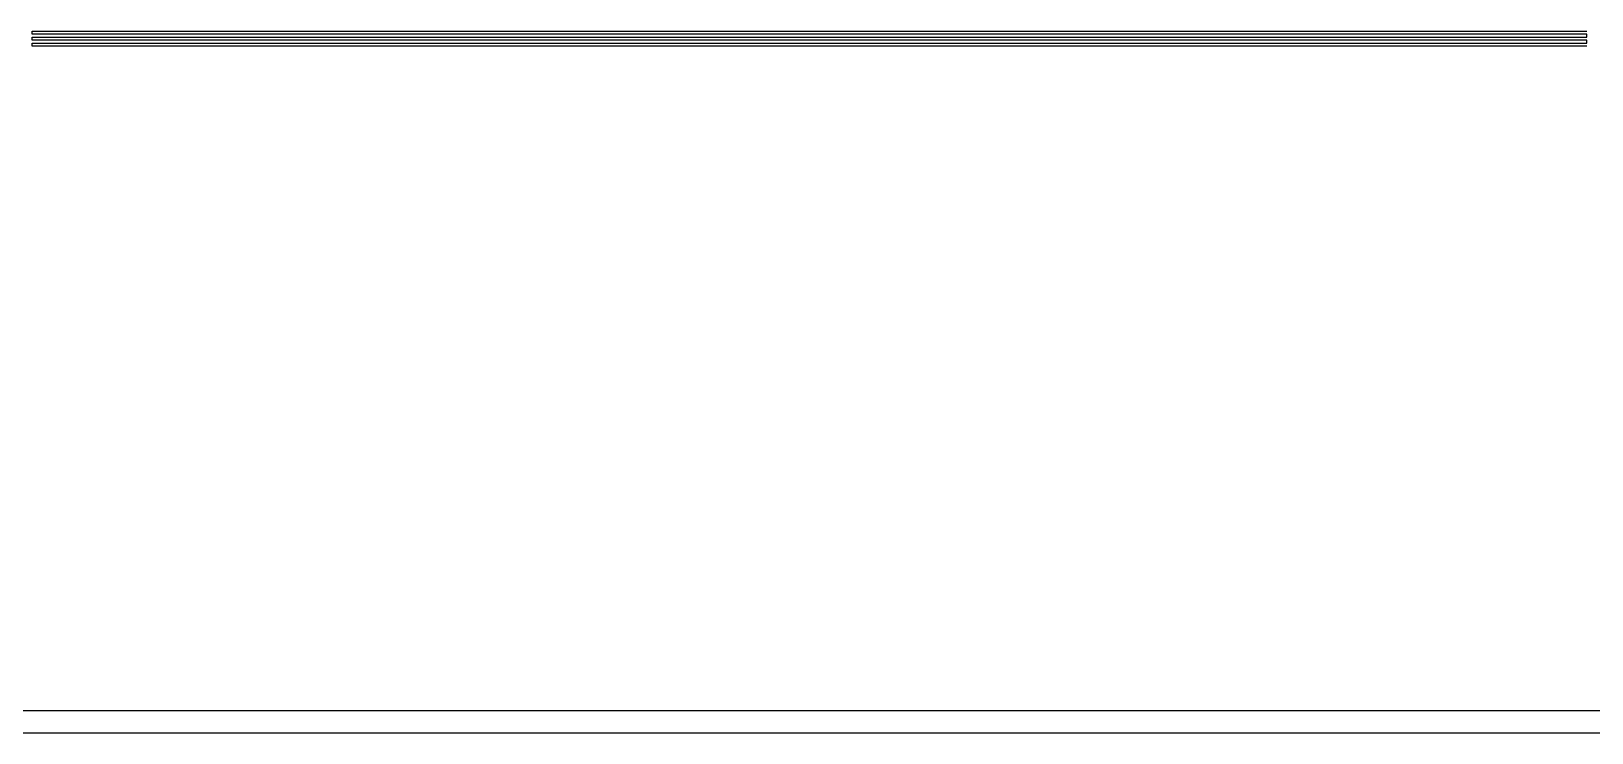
# Model space of a CAD drawing. Extents: x -61.2 to 4.2, y -8.7 to 47.2.
# Drawn here: x -47.05 to -18.79, y -8.7 to 3.99 of the extents above; entities that cross this region are included whole.
import ezdxf

# ---------------------------------------------------------------- set-up
doc = ezdxf.new("R2010")
doc.units = 0
doc.header["$LTSCALE"] = 0.000394
doc.layers.add('PLAN_1', color=7, linetype='CONTINUOUS')

msp = doc.modelspace()

# ---------------------------------------------------------------- linework, layer by layer
at = {"layer": 'PLAN_1', "color": 7}
for p, q in [((-47.035767, 3.940525, 0.2), (-47.035767, 3.994115, 0.2)), ((-47.035767, 3.994115, 0.2), (-18.87978, 3.994115, 0.2)), ((-18.87978, 3.940525, 0.2), (-47.035767, 3.940525, 0.2)), ((-47.035767, 3.833345, 0.2), (-47.035767, 3.886935, 0.2)), ((-47.035767, 3.886935, 0.2), (-18.87978, 3.886935, 0.2)), ((-18.87978, 3.833345, 0.2), (-47.035767, 3.833345, 0.2)), ((-47.035767, 3.726166, 0.2), (-47.035767, 3.779756, 0.2)), ((-47.035767, 3.779756, 0.2), (-18.87978, 3.779756, 0.2)), ((-18.87978, 3.726166, 0.2), (-47.035767, 3.726166, 0.2)), ((-18.87978, 3.886935, 0.2), (-18.87978, 3.940525, 0.2)), ((-18.87978, 3.779756, 0.2), (-18.87978, 3.833345, 0.2))]:
    msp.add_line(p, q, dxfattribs=at)
at = {"layer": 'PLAN_1', "color": 4}
for p, q in [((-60.798412, -8.298405, 0.2), (3.798397, -8.298405, 0.2)), ((-61.000004, -8.701595, 0.2), (3.999989, -8.701595, 0.2))]:
    msp.add_line(p, q, dxfattribs=at)

doc.saveas('drawing.dxf')
